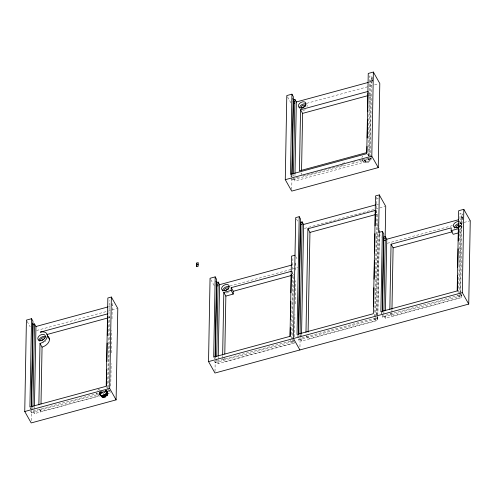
<?xml version="1.0" encoding="UTF-8"?>
<svg xmlns="http://www.w3.org/2000/svg" width="495" height="495" viewBox="0 0 495 495"><rect width="100%" height="100%" fill="white"/><g stroke="black" fill="none" stroke-linecap="round" stroke-linejoin="round"><path stroke-width="0.37" stroke-dasharray="2.48 1.86" d="M30.449 409.365L30.48 407.831M31.228 420.639L31.414 410.652M31.414 410.281L31.47 407.577M32.93 407.212L32.856 411.067L34.322 413.665L102.434 395.171C104.631 394.868 107.328 392.962 106.821 390.481M34.322 413.665L34.396 409.804M34.409 409.037L34.452 406.723M108.448 388.173L108.405 390.475L101.067 392.467L98.084 396.074L40.856 411.617L40.943 407.014M107.625 387.975L109.247 300.465M108.461 387.399L109.76 317.45L108.393 315.03M110.756 386.001L111.171 363.633M111.369 352.83L111.734 330.425M112 318.898L112.247 302.785M215.009 371.479L215.257 357.31M216.692 358.838L216.649 361.152L218.109 363.745L294.414 343.023L294.445 341.488M218.109 363.745L218.184 359.908M218.196 359.141L218.239 356.839M222.614 357.291L222.639 355.75M292.05 272.522L293.411 274.942L292.143 343.369L224.643 361.703L224.73 357.068M290.992 176.746L291.017 175.205M291.871 175.31L291.84 176.851L290.8 174.995M291.741 189.566L292.007 174.902M293.442 176.14L293.467 174.599M291.4 338.828L292.885 258.625M371.176 156.921L371.163 160.324L294.859 181.046L294.946 176.443M294.958 175.676L294.989 174.135M294.531 336.885L294.94 314.616M295.144 303.868L295.521 280.671M295.769 270.084L295.837 263.47M297.563 336.817L297.594 335.276M301.505 172.984L301.48 174.512L299.772 171.487M298.572 335.449L298.485 340.04L377.722 318.52L377.778 315.439M300.044 334.67L299.97 338.518L301.436 341.117L377.741 320.395L377.815 316.534M299.951 346.865L300.125 337.609M300.137 336.835L300.18 334.521M301.436 341.117L301.566 334.162M375.526 317.648L375.47 320.741L307.97 339.069L308.057 334.434M368.063 91.414L370.111 95.046L368.979 156.185L367.612 153.759M369.728 156.185L370.835 80.369L371.17 78.643L372.636 78.247L371.689 76.564L369.635 75.921L368.144 156.129L367.451 154.892M371.689 76.564L370.198 156.767L371.145 158.45L291.908 179.97L290.961 178.287M376.212 197.183L376.905 198.415L374.721 316.2L373.675 314.344M375.544 316.874L377.45 214.063L375.402 210.424M376.336 314.709L377.84 233.535M377.951 227.347L378.056 221.933M376.806 315.296L378.329 232.928M377.796 314.672L379.393 228.399M377.827 315.76L379.442 228.461M381.422 314.009L381.453 312.469M382.4 314.177L382.344 317.239L461.581 295.719L461.612 294.185M383.903 311.869L383.829 315.717L385.296 318.316L461.6 297.588L461.668 293.752M385.296 318.316L385.351 315.241M459.385 294.847L459.329 297.934L391.83 316.268L391.885 313.193M391.898 312.425L391.941 310.118M458.593 292.625L460.065 213.19L462.12 213.828L462.751 214.954M459.403 294.073L460.548 232.316L459.181 229.89A2.37 1.553 -29.4 0 0 461.396 227.62A2.37 1.553 -29.4 0 0 459.224 226.537M460.195 291.914L461.266 217.633L461.6 215.913L463.066 215.511M460.177 292.687L460.133 294.995L461.6 297.588M460.647 293.263L462.12 213.828M461.532 219.557L463.004 219.161L462.732 217.237M103.603 397.25C103.622 394.274 100.739 395.95 99.687 394.168C98.542 391.285 101.19 392.807 100.627 395.084C100.504 397.708 104.105 397.689 105.683 396.532C112.588 392.028 102.849 388.581 100.819 394.329M372.525 78.823L372.475 81.347M97.744 390.382L99.025 388.835M30.424 410.906L31.371 412.589L32.856 411.067L109.16 390.345L110.608 391.069M291.908 179.97L292.904 178.955M214.211 360.985L215.158 362.668L216.649 361.152L292.953 340.43L294.401 341.148M370.829 80.648L372.296 80.252L372.587 80.772M368.911 82.25L372.63 81.242L371.17 78.643M371.101 82.294L372.568 81.892M306.671 103.344L371.59 85.709M374.579 84.899L378.31 83.884M368.627 95.448L370.111 95.046M342.274 163.437L345.244 162.626M298.584 177.043L293.399 178.447L294.859 181.046M303.027 175.836L344.514 164.569M352.663 162.354L355.627 161.549M359.327 160.541L361.554 159.941M362.291 159.737L369.703 157.726L371.145 158.45M376.2 204.744L378.421 204.138M304.351 228.436L384.992 206.526M375.965 214.465L377.45 214.063M108.541 306.789L110.02 306.386M36.574 330.524L117.049 308.657M461.26 217.918L462.732 217.515M460.09 219.316L463.066 218.512M108.275 317.852L109.76 317.45M229.903 286.054L297.712 267.628M387.257 243.299L452.467 225.584M459.874 223.567L470.25 220.751M291.926 275.35L293.411 274.942M459.075 232.712L460.548 232.316M376.775 316.837L377.722 318.52L376.274 317.796L299.97 338.518L298.485 340.04L297.538 338.357M31.371 412.589L109.871 391.267M215.158 362.668L293.659 341.352M376.905 198.415L378.273 198.842M106.437 393.117A2.37 1.553 -29.4 0 1 103.938 396.012A2.37 1.553 -29.4 0 1 102.688 393.624A2.37 1.553 -29.4 0 1 106.437 393.117L107.31 394.67A2.37 1.553 -29.4 0 1 104.816 397.565A2.37 1.553 -29.4 0 1 103.566 395.177A2.37 1.553 -29.4 0 1 107.31 394.67M102.273 395.387L103.152 396.94M461.6 215.913L462.701 217.862M460.666 222.472L461.835 224.551M460.449 225.646L461.328 227.205M460.635 294.036L461.581 295.719L460.133 294.995L383.829 315.717L382.344 317.239L381.397 315.556M457.621 294.902L459.329 297.934M369.703 157.726L371.163 160.324M369.561 160.052A2.37 1.553 -29.4 0 0 365.892 160.3A2.37 1.553 -29.4 0 0 366.826 162.843A2.37 1.553 -29.4 0 0 369.561 160.052L368.682 158.499A2.37 1.553 -29.4 0 1 366.232 161.252A2.37 1.553 -29.4 0 1 364.66 159.186M364.413 160.522L365.291 162.075M363.281 161.704L362.111 159.625A3.948 2.593 -29.4 0 0 367.835 158.808M378.972 233.151L381.243 237.185M287.558 96.915L290.967 102.96M390.122 313.236L391.83 316.268M381.23 312.265L381.93 313.496M376.274 317.796L377.741 320.395M374.102 318.316L375.47 320.741M296.456 218.963L298.349 222.323M295.756 256.54L297.65 259.9M305.922 335.437L307.97 339.069M292.953 340.43L294.414 343.023M290.435 340.337L292.143 343.369M210.808 279.613L214.217 285.665M222.595 358.064L224.643 361.703M214.05 357.693L214.743 358.931M111.146 303.837L112.241 305.78M109.16 390.345L110.626 392.943L103.832 394.787L105.002 396.866M106.703 387.449L107.724 389.268M106.679 390.178L107.99 392.554M106.53 390.19L108.071 392.882M106.685 390.604L108.089 393.055M106.53 390.518L108.096 393.234M106.369 390.431L108.083 393.414M106.196 390.363L106.778 391.403M106.889 391.52L108.058 393.599M106.01 390.301L106.598 391.341M106.846 391.712L108.015 393.791M106.79 391.898L107.966 393.977M105.819 390.252L106.4 391.291M105.614 390.221L106.202 391.254M106.722 392.089L107.891 394.168M106.642 392.281L107.811 394.36M105.41 390.196L105.992 391.229M106.543 392.473L107.712 394.546M105.194 390.178L105.782 391.217M106.437 392.659L107.607 394.738M106.314 392.844L107.483 394.923M106.177 393.03L107.347 395.109M106.029 393.209L107.205 395.288M105.874 393.389L107.044 395.468M105.707 393.562L106.877 395.635M105.528 393.729L106.697 395.802M105.336 393.89L106.512 395.963M105.144 394.039L106.314 396.118M104.94 394.187L106.109 396.266M104.73 394.323L105.899 396.402M102.663 390.809L103.251 391.848M104.513 394.453L105.683 396.532M104.29 394.577L105.46 396.656M104.061 394.688L105.231 396.767M103.597 394.88L104.773 396.959M101.617 391.496L102.199 392.535M101.425 391.656L102.013 392.696M103.368 394.961L104.538 397.039M103.133 395.029L104.303 397.108M101.252 391.823L101.834 392.863M102.898 395.09L104.068 397.163M100.788 391.477L101.667 393.036M99.365 389.441L100.386 391.26M100.633 391.65L101.506 393.209M102.663 395.134L103.832 397.213M100.485 391.836L101.364 393.389M100.349 392.015L101.228 393.575M102.205 395.189L103.375 397.268M100.225 392.207L101.104 393.76M101.976 395.202L103.152 397.281M101.76 395.202L102.929 397.281M100.12 392.393L100.992 393.952M101.543 395.189L102.713 397.268M99.73 392.065L100.9 394.144M101.339 395.165L102.508 397.244M101.135 395.128L102.31 397.207M99.575 392.442L100.745 394.521M99.52 392.634L100.695 394.713M100.943 395.078L102.112 397.157M99.483 392.82L100.652 394.899M100.763 395.022L101.933 397.101M99.458 393.005L101.76 397.027M99.446 393.185L101.593 396.947M99.452 393.364L101.444 396.854M99.47 393.537L101.302 396.749M99.551 393.865L101.054 396.514M96.376 393.042L98.084 396.074M27.169 321.453L30.201 326.83M39.489 409.192L40.856 411.617M30.257 407.614L30.956 408.845M295.546 262.95L295.818 264.59M459.762 223.567A4.109 2.698 -29.4 0 1 462.132 225.578A4.109 2.698 -29.4 0 1 459.787 228.925M459.459 221.624A4.109 2.698 -29.4 0 1 458.618 226.846M458.914 224.879A2.37 1.553 -29.4 0 1 460.517 226.067A2.37 1.553 -29.4 0 1 458.853 228.133M223.294 292.044A4.109 2.698 -29.4 0 1 222.899 291.462M228.981 291.957A2.37 1.553 -29.4 0 1 228.517 292.347M227.985 292.656A2.37 1.553 -29.4 0 1 225.869 292.799M45.546 341.426A2.37 1.553 -29.4 0 1 45.187 341.872M43.622 342.788A2.37 1.553 -29.4 0 1 43.053 342.88M39.507 341.958A4.109 2.698 -29.4 0 1 39.111 341.377M306.987 105.095A4.109 2.698 -29.4 0 1 307.018 106.592M305.267 109.649A2.37 1.553 -29.4 0 1 302.612 110.1M361.888 157.559A3.948 2.593 -29.4 0 1 362.915 156.055M367.37 154.527A3.948 2.593 -29.4 0 1 368.967 155.832M370.136 157.911A3.948 2.593 -29.4 0 1 366.362 162.348A3.948 2.593 -29.4 0 1 363.058 159.638"/><path stroke-width="0.74" d="M31.55 318.712L29.91 406.995L106.215 386.273L107.854 297.99L111.363 297.037L117.798 308.453L116.108 399.867L31.191 422.94L24.75 411.512L26.414 320.11L31.55 318.712L32.942 321.187L31.346 407.162M31.482 406.445L33.01 324.305L32.373 323.186M32.942 406.438L34.477 323.909L33.01 324.305M34.464 405.95L35.937 326.502L34.477 323.909M38.864 404.91L40.002 343.481A7.976 5.235 -29.4 0 0 47.446 335.827L49.494 339.459M40.998 403.939L42.05 347.119L40.002 343.481M106.376 386.075L106.673 369.932M106.827 361.48L107.174 343.029M107.316 335.344L107.656 316.899M116.108 399.867L109.667 388.445L111.363 297.037M196.441 265.029L196.781 263.024L198.248 262.628L198.186 266.273L196.713 266.669L196.441 265.029L197.913 264.633M196.713 266.669L196.781 263.024M299.896 349.953L293.455 338.531L295.701 217.621L299.209 216.668L297.025 334.447L373.329 313.725L375.513 195.946L379.288 194.906L378.595 232.483L382.369 231.437L380.884 311.646L457.188 290.924L458.673 210.715L463.809 209.323L470.25 220.751L468.74 304.079L214.978 373.026L208.537 361.598L210.053 278.27L215.189 276.872L216.581 279.347L215.139 357.235M215.189 276.872L213.698 357.081L290.002 336.353L291.493 256.15L295.001 255.197M215.276 356.549L216.655 282.478L216.018 281.346M216.736 356.53L218.122 282.076L216.655 282.478M218.252 356.072L219.576 284.668L218.122 282.076M222.651 354.977L223.814 292.446L231.153 290.454L231.202 287.644L291.363 271.31M224.792 353.981L225.862 296.078L223.814 292.446M225.862 296.078L233.201 294.086L233.25 291.283L231.202 287.644M291.939 94.174L290.447 174.376L366.752 153.654L368.243 73.452L373.366 72.06L379.801 83.476L378.242 167.601L291.716 191.107L285.275 179.685L286.803 95.566L291.939 94.174L293.331 96.649L291.883 174.537M292.025 173.844L293.399 99.78L292.768 98.647M290.15 336.656L290.324 327.43M290.466 319.745L290.806 301.294M290.967 292.836L291.308 274.385M293.486 173.832L294.872 99.377L293.399 99.78M295.001 173.368L296.326 101.964L294.872 99.377M368.063 91.414L300.564 109.742L299.432 170.88L366.931 152.547L367.043 146.433M298.46 334.614L300.601 219.137L299.209 216.668M301.548 170.695L302.612 113.38L300.564 109.742M298.584 334.682L300.36 222.917L300.675 222.267L302.142 221.871L303.602 224.458L301.579 333.395M300.057 333.902L302.142 221.871M305.978 332.343L307.902 228.758L375.402 210.424L375.111 225.887M308.1 332.114L309.95 232.396L307.902 228.758M367.197 138.025L367.538 119.685M367.692 111.282L368.032 92.942M378.242 167.601L371.807 156.173L373.366 72.06M373.62 306.281L373.966 287.731M374.121 279.223L374.468 260.673M374.61 252.945L374.969 233.615M382.443 311.875L383.495 238.757L383.835 237.043L385.302 236.647L386.762 239.233L385.438 310.637M382.319 311.8L383.767 233.912L382.369 231.437M383.916 311.095L385.302 236.647M385.16 237L385.729 206.328L379.288 194.906M389.837 309.554L391.05 244.208L451.211 227.867L451.162 230.67L453.21 234.308L458.345 232.91M391.96 309.35L393.098 247.84L391.05 244.208M457.337 291.209L457.621 275.771M457.782 267.281L458.123 248.75M458.265 241.028L458.494 228.678L451.162 230.67M468.74 304.079L462.299 292.65L463.809 209.323M293.059 101.772L294.525 101.37M296.326 101.964L368.162 82.455M293.331 103.412L294.797 103.016M302.612 113.38L367.884 95.653M285.275 179.685L371.807 156.173M300.36 222.917L301.826 222.515M300.632 224.513L302.099 224.117M303.602 224.458L375.457 204.942M309.95 232.396L375.222 214.669M196.447 264.751L197.913 264.349M35.937 326.502L107.799 306.987M107.712 313.824L40.213 332.151A7.976 5.235 -29.4 0 1 47.446 335.827M216.309 284.47L217.775 284.074M383.489 239.036L384.955 238.64M219.576 284.668L292.161 264.955M386.762 239.233L458.599 219.724M216.581 286.11L218.047 285.714M383.761 240.681L385.228 240.279M46.716 334.583L107.533 318.056M393.098 247.84L452.517 231.703M233.25 291.283L291.184 275.548M24.75 411.512L109.667 388.445M208.537 361.598L462.299 292.65M231.153 290.454L233.201 294.086M458.618 226.846A4.109 2.698 -29.4 0 1 453.327 225.671A4.109 2.698 -29.4 0 1 458.593 221.488M454.534 228.115A4.109 2.698 -29.4 0 1 458.803 223.647M456.39 228.022A2.37 1.553 -29.4 0 1 458.345 224.978M457.3 227.898A2.37 1.553 -29.4 0 1 458.655 226.747M224.47 290.627A4.109 2.698 -29.4 0 0 229.067 285.72A4.109 2.698 -29.4 0 0 222.657 286.308A4.109 2.698 -29.4 0 0 224.47 290.627A2.37 1.553 -29.4 0 1 226.308 288.041A2.37 1.553 -29.4 0 1 228.77 289.031M222.75 290.757A4.109 2.698 -29.4 0 1 225.052 287.397A4.109 2.698 -29.4 0 1 229.222 286.797M225.553 290.862A2.37 1.553 -29.4 0 1 228.047 289.408M40.856 340.907A2.37 1.553 -29.4 0 1 41.704 338.388A2.37 1.553 -29.4 0 1 44.698 338.184M38.963 340.671A4.109 2.698 -29.4 0 1 41.728 337.052A4.109 2.698 -29.4 0 1 46.047 337.132M42.118 340.337A2.37 1.553 -29.4 0 1 43.684 339.421M48.046 336.445A7.976 5.235 -29.4 0 1 48.696 342.156A7.976 5.235 -29.4 0 1 42.05 347.119M299.5 108.052A4.109 2.698 -29.4 0 1 301.795 104.699A4.109 2.698 -29.4 0 1 305.972 104.099M302.303 108.164A2.37 1.553 -29.4 0 1 304.796 106.71M301.393 108.287A2.37 1.553 -29.4 0 1 302.773 105.46A2.37 1.553 -29.4 0 1 305.514 106.332M40.677 340.541A4.109 2.698 -29.4 0 0 45.274 335.635A4.109 2.698 -29.4 0 0 38.864 336.223A4.109 2.698 -29.4 0 0 40.677 340.541M301.22 107.929A4.109 2.698 -29.4 0 0 305.811 103.022A4.109 2.698 -29.4 0 0 299.401 103.61A4.109 2.698 -29.4 0 0 301.22 107.929"/></g></svg>
